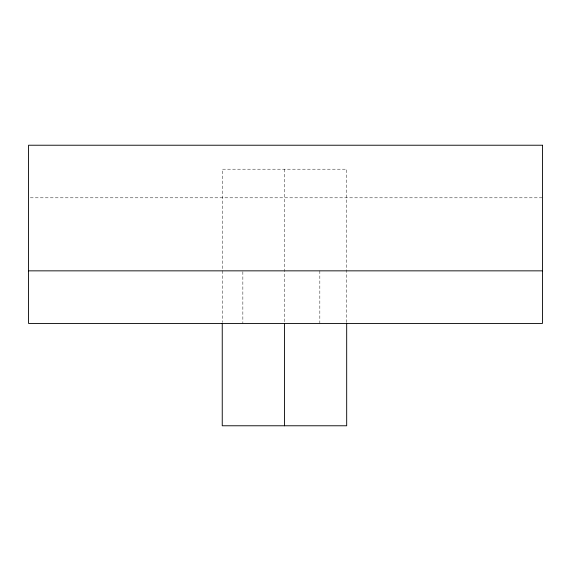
<?xml version="1.0" encoding="UTF-8"?>
<svg xmlns="http://www.w3.org/2000/svg" width="571" height="571" viewBox="0 0 571 571"><rect width="100%" height="100%" fill="white"/><g stroke="black" fill="none" stroke-linecap="round" stroke-linejoin="round"><path stroke-width="0.43" stroke-dasharray="2.85 2.14" d="M30.334 197.809L542.45 197.809M346.683 322.429L346.683 169.194L222.247 169.194L222.247 322.429M319.831 270.847L319.831 323.429M284.465 169.194L284.465 322.429M242.853 271.739L242.853 323.429"/><path stroke-width="0.86" d="M28.55 270.847L542.45 270.847M346.683 323.322L346.683 425.773L222.247 425.773L222.247 323.322M284.465 323.322L284.465 425.773M542.45 145.227L28.55 145.227L28.55 323.429L542.45 323.429L542.45 145.227"/></g></svg>
